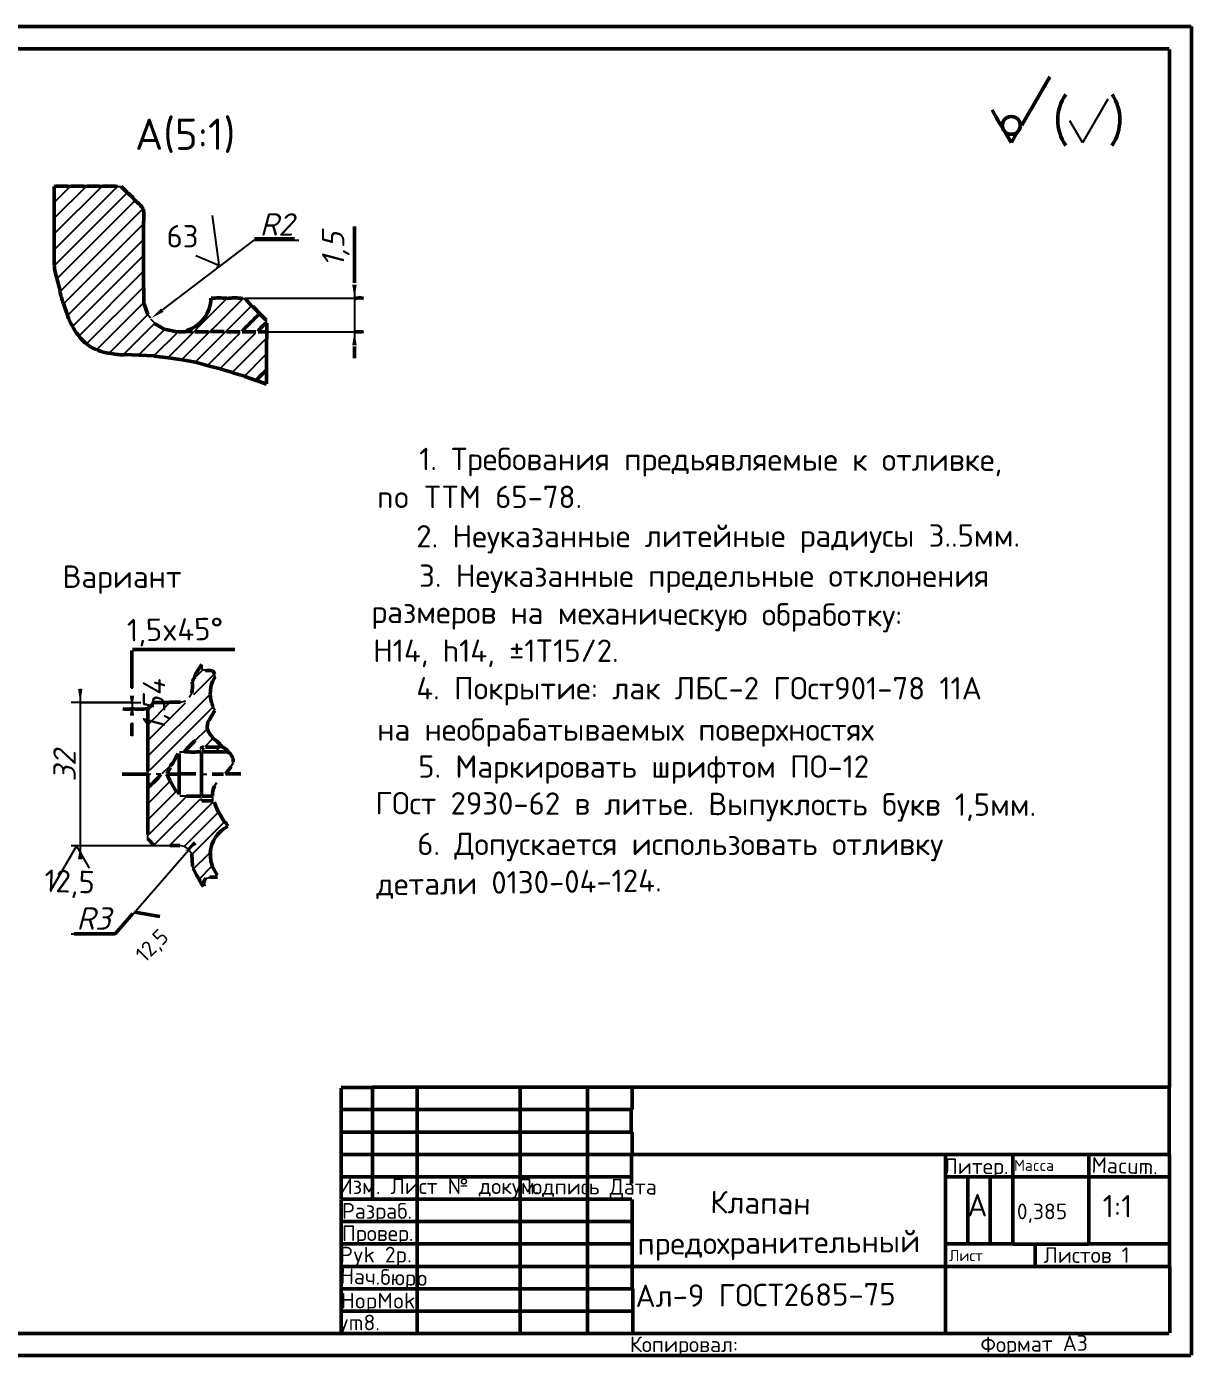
# Model space of a CAD drawing. Header units: millimetres. Extents: x 0 to 420, y 0 to 297.
# Drawn here: x 159.8 to 420, y -0.2 to 297 of the extents above; entities that cross this region are included whole.
import ezdxf

# ---------------------------------------------------------------- set-up
doc = ezdxf.new("R2010")
doc.units = ezdxf.units.MM
for name, color, linetype, lineweight in [('DIMS', 4, 'Continuous', 25), ('MAIN', 7, 'Continuous', 50), ('TEXT', 7, 'Continuous', 25), ('THIN', 3, 'Continuous', 25)]:
    doc.layers.add(name, color=color, linetype=linetype, lineweight=lineweight)
doc.styles.add('ESKD', font='isocpeur.ttf', dxfattribs={"oblique": 15})
doc.dimstyles.new('ESKD', dxfattribs={"dimtxt": 5, "dimasz": 3, "dimexe": 2, "dimexo": 0, "dimgap": 1, "dimtad": 1, "dimtxsty": 'ESKD', "dimcen": 2.5, "dimclrd": 256, "dimclre": 256, "dimclrt": 256, "dimadec": 0, "dimazin": 3, "dimtfac": 1, "dimtmove": 0, "dimatfit": 3, "dimlwd": 25, "dimlwe": 25})

# ---------------------------------------------------------------- blocks, each defined once
blk = doc.blocks.new('_CLOSEDFILLED')
at = {"color": 0, "linetype": 'BYBLOCK'}
blk.add_solid([(-1, 0.164), (0, 0), (-1, -0.164)], dxfattribs=at)
blk = doc.blocks.new('*D23')
at = {"lineweight": 25}
for p, q in [((190.06, 233.64), (210.6, 249.3)), ((210.6, 249.3), (220.6, 249.3))]:
    blk.add_line(p, q, dxfattribs=at)
at = {"layer": 'Defpoints'}
for p in [(193.54, 236.18), (187.64, 231.88)]:
    blk.add_point(p, dxfattribs=at)
at = {"layer": 'DIMS', "xscale": 3, "yscale": 3, "rotation": -143.88245536350203}
blk.add_blockref('_CLOSEDFILLED', (187.64, 231.88), dxfattribs=at)
at = {"layer": 'DIMS', "insert": (215.6, 252.8), "char_height": 5, "attachment_point": 5, "style": 'ESKD'}
blk.add_mtext('R2', dxfattribs=at)
blk = doc.blocks.new('*D27')
at = {"lineweight": 25}
for p, q in [((197.41, 114.58), (179.71, 94.19)), ((179.71, 94.19), (169.71, 94.19))]:
    blk.add_line(p, q, dxfattribs=at)
at = {"layer": 'Defpoints'}
for p in [(208.73, 123.87), (195.09, 112.67)]:
    blk.add_point(p, dxfattribs=at)
at = {"layer": 'DIMS', "xscale": 3, "yscale": 3, "rotation": -140.62310532621848}
blk.add_blockref('_CLOSEDFILLED', (195.09, 112.67), dxfattribs=at)
at = {"layer": 'DIMS', "insert": (174.71, 97.69), "char_height": 5, "attachment_point": 5, "style": 'ESKD'}
blk.add_mtext('R3', dxfattribs=at)

msp = doc.modelspace()

# ---------------------------------------------------------------- hatches: boundary and pattern name
at = {"layer": 'THIN'}
h = msp.add_hatch(dxfattribs=at)
h.set_pattern_fill('ANSI31', scale=0.787131)
h.set_pattern_definition([(45, (-1.72, 1.72), (-1.767159, 1.767159), [])])
h.paths.add_polyline_path([(165.893, 257.887), (166.701, 257.333), (167.085, 256.524), (166.829, 255.332), (165.893, 254.352), (166.701, 253.799), (167.085, 252.99), (166.829, 251.797), (165.893, 250.818), (166.701, 250.264), (167.085, 249.455), (166.829, 248.263), (165.893, 247.284), (166.829, 246.56), (167.085, 245.367), (166.829, 244.729), (165.893, 243.749), (166.616, 243.366), (167.17, 242.514), (167.17, 241.662), (166.744, 240.939), (167.553, 240.385), (167.894, 239.746), (167.894, 238.852), (167.425, 238.085), (168.192, 237.532), (168.532, 236.893), (168.49, 235.914), (167.936, 235.147), (168.532, 234.807), (169.086, 234.04), (169.171, 233.231), (168.873, 232.55), (169.937, 231.783), (170.193, 231.144), (169.98, 230.122), (170.618, 229.867), (171.214, 229.313), (171.47, 228.674), (171.385, 227.951), (172.577, 227.525), (173.088, 226.801), (173.258, 226.077), (173.811, 226.205), (174.62, 225.992), (175.216, 225.438), (175.514, 224.757), (176.451, 225.353), (177.515, 225.268), (178.154, 224.799), (178.495, 224.246), (179.389, 224.97), (180.411, 225.055), (181.092, 224.714), (181.688, 223.905), (182.582, 224.714), (183.391, 224.927), (184.455, 224.544), (185.009, 223.777), (185.945, 224.586), (186.754, 224.799), (187.819, 224.416), (188.415, 223.564), (189.096, 224.161), (189.905, 224.374), (191.054, 223.99), (191.608, 223.224), (192.417, 223.862), (193.438, 223.948), (194.12, 223.607), (194.716, 222.755), (195.354, 223.096), (196.206, 223.096), (196.887, 222.755), (197.44, 221.989), (198.122, 222.5), (198.845, 222.628), (199.91, 222.244), (200.463, 221.478), (201.23, 221.904), (202.251, 221.818), (202.89, 221.35), (203.273, 220.711), (204.125, 220.967), (204.934, 220.754), (205.402, 220.371), (205.785, 219.689), (206.424, 220.03), (207.446, 219.945), (208.084, 219.476), (208.467, 218.795), (213.151, 223.522), (212.384, 224.075), (212.001, 224.885), (212.086, 225.694), (213.108, 227.099), (212.64, 227.014), (211.831, 227.227), (211.235, 227.78), (210.894, 228.547), (209.617, 227.44), (208.978, 227.312), (208.297, 227.44), (207.658, 227.908), (207.318, 228.462), (206.807, 228.717), (206.296, 229.441), (206.211, 230.293), (206.466, 230.931), (210.043, 234.551), (209.361, 234.636), (208.68, 234.977), (208.34, 235.36), (207.999, 236.254), (206.935, 235.318), (206.126, 235.105), (205.019, 235.488), (204.465, 236.254), (195.993, 227.78), (195.312, 227.44), (194.077, 227.61), (193.268, 228.547), (192.544, 228.163), (191.523, 228.249), (190.884, 228.717), (190.501, 229.356), (189.649, 229.313), (188.968, 229.654), (188.329, 230.718), (187.733, 230.889), (187.265, 231.272), (186.924, 231.911), (186.882, 232.592), (186.073, 233.146), (185.732, 233.785), (185.69, 234.508), (185.988, 235.19), (185.307, 235.573), (184.753, 236.425), (184.796, 237.404), (185.647, 238.469), (184.838, 239.022), (184.455, 239.831), (184.711, 241.024), (185.647, 242.003), (184.838, 242.557), (184.455, 243.366), (184.711, 244.558), (185.647, 245.538), (184.838, 246.091), (184.455, 246.9), (184.711, 248.093), (185.647, 249.072), (184.838, 249.626), (184.455, 250.435), (184.711, 251.627), (185.647, 252.606), (184.711, 253.33), (184.455, 254.48), (184.838, 255.289), (185.818, 256.269), (184.625, 256.695), (184.115, 257.418), (184.029, 258.057), (183.263, 258.228), (182.624, 258.696), (182.156, 259.931), (181.645, 259.846), (180.836, 260.059), (180.24, 260.612), (179.942, 261.294), (178.878, 260.314), (178.069, 260.101), (177.005, 260.484), (176.409, 261.294), (175.6, 260.484), (174.918, 260.144), (173.726, 260.314), (172.875, 261.294), (171.768, 260.314), (170.576, 260.144), (169.895, 260.484), (169.299, 261.294)])
h = msp.add_hatch(dxfattribs=at)
h.set_pattern_fill('ANSI31', scale=0.787131)
h.set_pattern_definition([(45, (-0.055, 0.055), (-1.767159, 1.767159), [])])
h.paths.add_polyline_path([(191.097, 128.943), (191.182, 128.177), (190.799, 127.368), (187.052, 123.62), (187.861, 123.067), (188.244, 122.258), (187.989, 121.065), (187.052, 120.086), (187.989, 119.362), (188.244, 118.17), (187.989, 117.531), (187.052, 116.552), (187.776, 116.168), (188.287, 115.444), (188.244, 114.039), (189.053, 114.848), (189.734, 115.189), (190.927, 115.019), (191.778, 114.039), (192.587, 114.763), (193.396, 114.976), (194.205, 114.763), (195.056, 113.741), (195.993, 113.4), (196.504, 112.676), (196.589, 112.038), (197.185, 111.697), (197.696, 110.973), (197.696, 109.823), (196.93, 108.844), (197.781, 108.418), (198.122, 108.035), (198.377, 107.396), (198.335, 106.459), (201.272, 109.398), (200.676, 109.738), (200.165, 110.462), (200.08, 111.314), (200.548, 112.208), (199.569, 112.975), (199.314, 113.613), (199.399, 114.422), (199.697, 114.933), (204.04, 119.234), (203.018, 119.873), (202.635, 120.682), (202.677, 121.364), (201.613, 122.13), (201.357, 122.769), (201.442, 123.876), (200.761, 123.365), (199.739, 123.28), (199.058, 123.62), (198.462, 124.43), (197.355, 123.663), (196.334, 123.748), (195.652, 124.259), (195.312, 124.813), (194.46, 124.77), (193.779, 125.111), (193.226, 126.048), (192.076, 126.857), (191.821, 127.496), (191.906, 128.305)])
h.paths.add_polyline_path([(201.655, 152.322), (201.144, 152.066), (200.123, 152.152), (199.441, 152.663), (199.058, 153.344), (197.653, 151.896), (198.59, 151.172), (198.845, 150.533), (198.76, 149.724), (196.206, 146.658), (194.375, 145.168), (193.694, 144.827), (192.459, 144.997), (191.65, 145.934), (186.839, 141.122), (187.606, 140.569), (187.989, 139.76), (187.733, 138.61), (186.797, 137.631), (187.691, 137.034), (188.074, 136.225), (187.819, 135.075), (186.839, 134.053), (187.691, 133.457), (188.074, 132.648), (187.989, 131.839), (187.137, 130.604), (187.819, 131.115), (188.84, 131.2), (189.522, 130.86), (190.032, 130.051), (190.841, 129.412), (190.841, 130.476), (191.863, 131.754), (190.927, 132.478), (190.671, 133.117), (190.756, 133.968), (191.054, 134.479), (195.014, 138.354), (195.823, 138.567), (196.632, 138.354), (197.44, 137.418), (198.292, 137.46), (198.973, 137.12), (199.654, 136.012), (201.485, 137.843), (200.719, 138.099), (200.123, 138.653), (199.867, 139.291), (199.91, 139.845), (198.973, 140.569), (198.718, 141.719), (199.101, 142.528), (201.485, 144.912), (200.761, 145.296), (200.25, 146.019), (200.165, 146.871), (200.506, 147.595), (199.654, 148.319), (199.399, 149.469), (199.782, 150.278), (201.74, 152.237)])

# ---------------------------------------------------------------- linework, layer by layer
at = {"layer": 'DIMS'}
for p, q in [((395.687, 271.077), (401.355, 280.893)), ((395.598, 271.072), (392.801, 275.916)), ((202.762, 243.749), (201.315, 254.821)), ((202.677, 243.621), (197.526, 245.751)), ((165.241, 104.082), (170.887, 113.861)), ((173.802, 108.966), (170.968, 113.874))]:
    msp.add_line(p, q, dxfattribs=at)
at = {"layer": 'MAIN'}
for p, q in [((419.928, 297.009), (0.106, 297.009)), ((419.953, 0.128), (419.953, 296.996)), ((414.997, 292.069), (90.024, 292.069)), ((415.061, 59.958), (415.061, 291.911)), ((382.08, 275.005), (388.301, 285.78)), ((379.71, 271.092), (378.461, 273.255)), ((379.738, 271.092), (380.987, 273.255)), ((165.939, 257.887), (165.939, 261.285)), ((182.212, 259.944), (180.866, 261.289)), ((165.935, 243.749), (165.935, 257.844)), ((185.86, 238.639), (185.86, 252.734)), ((232.99, 239.746), (232.99, 252.308)), ((210.639, 249.596), (219.622, 249.596)), ((167.246, 237.966), (166.498, 240.76)), ((185.903, 235.232), (185.903, 238.597)), ((168.873, 232.55), (167.979, 235.105)), ((186.797, 232.635), (185.945, 235.19)), ((209.957, 234.636), (208.595, 236.254)), ((213.293, 231.38), (211.807, 232.867)), ((190.474, 229.426), (188.356, 230.649)), ((193.396, 228.76), (190.501, 229.356)), ((196.846, 228.845), (195.225, 228.845)), ((203.913, 228.873), (200.847, 228.873)), ((213.385, 228.845), (213.385, 230.761)), ((193.436, 228.823), (195.229, 228.823)), ((200.378, 228.823), (197.313, 228.823)), ((207.446, 228.823), (204.38, 228.823)), ((210.979, 228.774), (207.913, 228.774)), ((213.364, 228.823), (211.447, 228.823)), ((213.363, 217.177), (213.363, 227.184)), ((213.385, 227.226), (213.385, 228.76)), ((188.248, 223.419), (181.521, 223.755)), ((191.437, 223.011), (188.244, 223.351)), ((194.545, 222.542), (191.48, 223.011)), ((233.012, 222.883), (233.012, 225.523)), ((197.44, 221.989), (194.588, 222.542)), ((200.284, 221.231), (197.492, 221.98)), ((203.101, 220.49), (200.338, 221.231)), ((205.793, 219.717), (203.138, 220.428)), ((208.44, 218.89), (205.812, 219.594)), ((211.064, 217.943), (208.467, 218.795)), ((213.321, 217.134), (211.107, 217.901)), ((183.242, 149.256), (183.242, 157.602)), ((183.391, 157.768), (206.296, 157.768)), ((200.761, 147.723), (200.923, 149.469)), ((191.608, 145.978), (188.159, 145.978)), ((191.65, 145.999), (194.12, 145.999)), ((186.797, 141.164), (186.797, 144.447)), ((200.513, 141.981), (201.784, 144.182)), ((183.263, 138.524), (183.263, 141.293)), ((186.839, 130.562), (186.839, 141.122)), ((193.8, 130.008), (193.8, 134.565)), ((198.803, 125.111), (198.803, 134.863)), ((198.845, 134.926), (202.081, 134.926)), ((202.805, 135.97), (199.696, 135.97)), ((202.124, 134.948), (204.678, 134.948)), ((191.054, 130.031), (191.863, 131.433)), ((204.21, 130.051), (205.462, 131.584)), ((181.092, 129.965), (186.754, 129.965)), ((186.818, 127.027), (186.818, 129.923)), ((191.821, 128.347), (191.097, 129.923)), ((191.139, 129.965), (193.779, 129.965)), ((193.141, 126.091), (191.863, 128.304)), ((193.8, 125.409), (193.8, 129.923)), ((193.864, 129.987), (197.526, 129.987)), ((201.23, 129.965), (203.742, 129.965)), ((207.616, 129.987), (204.21, 129.987)), ((186.839, 116.424), (186.839, 126.985)), ((195.482, 125.047), (198.76, 125.047)), ((198.93, 125.026), (201.273, 125.026)), ((201.443, 123.953), (198.93, 123.953)), ((202.635, 121.406), (201.655, 123.663)), ((203.954, 119.251), (202.72, 121.389)), ((188.176, 114.099), (186.805, 115.47)), ((193.992, 113.996), (191.82, 113.996)), ((196.844, 109.355), (196.674, 112.038)), ((202.34, 107.403), (201.217, 109.348)), ((202.379, 106.906), (200.676, 106.906)), ((179.516, 94.272), (183.493, 98.837)), ((189.479, 98.155), (183.902, 99.092)), ((170.363, 94.255), (179.517, 94.255)), ((229.989, 54.975), (229.989, 59.788)), ((230.053, 59.945), (236.95, 59.945)), ((236.992, 35.004), (236.992, 59.915)), ((237.035, 59.958), (415.04, 59.958)), ((246.997, 4.982), (246.997, 59.915)), ((270.03, 4.982), (270.03, 59.915)), ((285.017, 4.982), (285.017, 59.915)), ((295.001, 54.975), (295.001, 59.915)), ((415.004, 45.011), (415.004, 59.958)), ((230.01, 39.944), (230.01, 54.933)), ((230.053, 54.976), (294.979, 54.976)), ((294.809, 49.992), (294.809, 54.974)), ((230.01, 49.951), (294.937, 49.951)), ((295.001, 45.011), (295.001, 49.951)), ((230.053, 44.956), (294.979, 44.956)), ((294.902, 38.452), (294.902, 44.925)), ((365.015, 44.947), (295.064, 44.947)), ((365.057, 44.956), (397.031, 44.956)), ((365.057, 4.982), (365.057, 44.883)), ((380.044, 24.997), (380.044, 44.883)), ((397.073, 44.947), (415.04, 44.947)), ((397.073, 24.997), (397.073, 44.883)), ((415.061, 39.943), (415.061, 44.926)), ((229.989, 35.004), (229.989, 39.944)), ((230.01, 39.944), (294.979, 39.944)), ((365.1, 39.944), (415.04, 39.944)), ((370.039, 24.997), (370.039, 39.901)), ((375.02, 24.997), (375.02, 39.901)), ((415.061, 24.997), (415.061, 39.944)), ((229.989, 29.936), (229.989, 34.919)), ((230.01, 34.961), (294.979, 34.961)), ((295.001, 29.979), (295.001, 34.919)), ((230.01, 29.936), (294.937, 29.936)), ((230.01, 4.982), (230.01, 29.936)), ((295.047, 19.973), (295.047, 29.937)), ((230.053, 24.954), (294.979, 24.954)), ((365.1, 24.975), (370.039, 24.975)), ((374.977, 24.997), (370.039, 24.997)), ((375.062, 24.954), (380.001, 24.954)), ((385.025, 24.911), (380.086, 24.911)), ((385.067, 24.933), (397.031, 24.933)), ((385.067, 19.972), (385.067, 24.869)), ((397.116, 24.954), (415.04, 24.954)), ((415.061, 19.929), (415.061, 24.912)), ((230.01, 19.929), (415.04, 19.929)), ((295.001, 14.947), (295.001, 19.887)), ((415.118, 5.11), (415.118, 19.929)), ((230.053, 14.947), (294.979, 14.947)), ((295.176, 4.984), (295.176, 14.948)), ((230.01, 9.922), (294.937, 9.922)), ((0.064, 4.946), (414.955, 4.946)), ((0.106, 0.027), (378.851, 0.027)), ((419.851, 0.021), (378.894, 0.021))]:
    msp.add_line(p, q, dxfattribs=at)
for centre, radius, start, end in [((400.096, 276.164), 9.99, 145.26309, 214.95878), ((393.799, 276.17), 10.167, 325.69287, 34.10226), ((397.437, 288.705), 24.254, 205.04007, 215.29032), ((379.733, 274.958), 1.993, 353.05651, 187.02611), ((381.158, 275.743), 3.631, 197.33057, 222.22495), ((378.082, 275.868), 3.878, 318.4807, 342.61824), ((379.74, 275.176), 2.199, 236.7313, 302.57289), ((167.588, 243.391), 17.969, 84.52924, 95.25067), ((171.119, 242.579), 18.78, 84.62944, 95.44073), ((174.663, 243.459), 17.902, 84.39661, 95.60339), ((178.197, 243.459), 17.902, 84.39661, 95.60339), ((176.954, 252.896), 8.766, 36.89019, 52.90663), ((179.296, 251.661), 7.986, 35.6719, 53.92901), ((164.602, 254.525), 21.322, 355.30002, 4.69955), ((180.559, 245.352), 14.752, 186.41955, 197.93811), ((182.876, 240.673), 15.919, 189.98711, 200.3524), ((193.086, 236.426), 7.83, 324.39167, 358.94282), ((202.682, 217.598), 18.765, 84.671, 95.19888), ((206.231, 218.473), 17.891, 84.45648, 95.6698), ((234.068, 233.447), 2.939, 72.05118, 111.90804), ((178.907, 235.588), 10.482, 197.13906, 211.47837), ((193.542, 236.185), 7.311, 304.99129, 323.84395), ((237.062, 203.738), 38.486, 131.05541, 139.26069), ((204.334, 227.143), 9.387, 37.79241, 52.74839), ((176.665, 232.838), 7.197, 202.55232, 223.02181), ((193.31, 236.628), 7.813, 285.81446, 304.52559), ((218.526, 223.733), 8.767, 126.52126, 143.9351), ((234.083, 233.449), 4.676, 256.92264, 281.67484), ((176.203, 230.868), 5.625, 212.01952, 237.82184), ((177.437, 230.842), 6.369, 228.7443, 251.98071), ((179.298, 233.556), 9.592, 246.73404, 264.16273), ((181.683, 239.778), 16.123, 257.96038, 269.41218), ((223.078, 208.113), 15.498, 129.10829, 140.4854), ((198.462, 150.465), 1.62, 132.2556, 174.57636), ((206.454, 148.221), 9.771, 140.56332, 158.69856), ((200.406, 150.129), 3.004, 74.14859, 105.0237), ((208.017, 147.855), 7.272, 147.9141, 167.18237), ((200.849, 152.284), 0.84, 359.69636, 62.95461), ((190.394, 149.665), 6.445, 345.63799, 8.40767), ((183.294, 149.245), 5.862, 306.02214, 325.52979), ((208.25, 148.06), 7.476, 182.90379, 204.38617), ((182.156, 148.856), 4.401, 258.43212, 284.08229), ((185.134, 157.621), 13.168, 261.99832, 277.03233), ((203.11, 140.506), 3.033, 150.363, 189.33417), ((205.358, 141.992), 5.591, 201.09803, 225.45633), ((208.73, 123.871), 17.649, 129.63186, 140.88341), ((198.607, 132.915), 5.713, 34.05266, 60.50629), ((181.343, 140.048), 13.394, 321.49168, 335.31146), ((196.772, 154.073), 19.193, 264.87317, 275.69479), ((199.073, 135.699), 0.291, 49.07419, 220.93838), ((198.809, 135.926), 0.435, 280.52789, 0.132), ((202.558, 133.663), 2.534, 31.53586, 71.49708), ((203.343, 132.759), 2.583, 356.57646, 57.0225), ((176.312, 140.371), 17.034, 308.38297, 322.1021), ((205.349, 125.481), 4.039, 153.51811, 185.23395), ((202.83, 117.723), 1.935, 17.48383, 51.31815), ((207.865, 111.911), 7.106, 116.70383, 176.23359), ((207.496, 111.857), 6.702, 175.93303, 201.42888), ((205.908, 112.274), 9.555, 201.09036, 216.59489), ((202.909, 108.077), 4.869, 198.36361, 221.98919), ((201.061, 105.509), 1.756, 138.1305, 200.15216)]:
    msp.add_arc(centre, radius, start, end, dxfattribs=at)
at = {"layer": 'THIN'}
for p, q in [((179.985, 261.251), (180.879, 261.302)), ((202.251, 243.144), (202.677, 243.621)), ((207.999, 236.254), (208.552, 236.297)), ((187.435, 231.826), (186.839, 232.592)), ((188.374, 230.759), (187.476, 231.657)), ((200.846, 228.845), (201.23, 229.398)), ((213.363, 230.804), (213.312, 231.4)), ((198.994, 153.298), (198.994, 154.407)), ((199.612, 153.088), (199.101, 153.259)), ((201.843, 151.726), (201.74, 152.237)), ((194.124, 146.026), (195.35, 146.335)), ((196.098, 147.157), (196.628, 148.076)), ((201.843, 144.146), (201.442, 144.912)), ((193.906, 134.922), (195.014, 134.922)), ((202.175, 134.957), (202.754, 135.96)), ((202.805, 135.927), (203.316, 136.055)), ((205.408, 131.611), (205.966, 132.578)), ((186.797, 130.008), (186.839, 130.519)), ((186.839, 129.965), (187.521, 130.008)), ((189.735, 129.944), (188.712, 129.944)), ((198.845, 129.965), (199.995, 129.965)), ((201.732, 127.283), (202.243, 128.092)), ((193.736, 125.366), (193.183, 126.048)), ((195.44, 125.047), (193.949, 125.047)), ((201.379, 123.915), (201.379, 125.029)), ((198.931, 123.987), (198.76, 124.472)), ((186.822, 115.487), (186.839, 116.381)), ((170.874, 113.933), (169.766, 113.933)), ((171.714, 113.896), (171.172, 113.975)), ((195.007, 113.755), (193.999, 114.003)), ((195.695, 113.315), (195.056, 113.784)), ((196.674, 112.038), (195.823, 113.187)), ((197.015, 108.844), (196.844, 109.355)), ((199.782, 106.655), (200.676, 106.928))]:
    msp.add_line(p, q, dxfattribs=at)

# ---------------------------------------------------------------- texts
at = {"layer": 'TEXT', "style": 'ESKD'}
for s, height, p in [('A(5:1)', 7, (183.976, 269.462)), ('63', 5, (191.004, 247.651)), ('no TTM 65-78.', 5, (238.068, 189.404)), ('Вариант', 5, (167.791, 171.58)), ('3. Неуказанные предельные отклонения', 5, (247.438, 171.792)), ('H14, h14, %%p1T15/2.', 5, (237.216, 155.029)), ('4. Покрытие: лак ЛБС-2 ГОст901-78 11А', 5, (246.799, 146.648)), ('на необрабатываемых поверхностях', 5, (238.068, 137.417)), ('5. Маркировать шрифтом ПО-12', 5, (247.225, 129.142)), ('6. Допускается использовать отливку', 5, (247.012, 111.848)), ('Литер.', 3.5, (364.566, 40.559)), ('Macca', 2.5, (380.325, 41.271)), ('Изм. Лист № докум.', 3.5, (229.55, 36.103)), ('Подпись Дата', 3.5, (269.586, 35.996)), ('A', 5, (369.89, 31.109)), ('1:1', 5, (400.13, 30.897)), ('Разраб.', 3.5, (230.189, 30.586)), ('0,385', 3.5, (380.964, 30.479)), ('Провер.', 3.5, (230.189, 25.599)), ('Pyk 2p.', 3.5, (229.763, 20.825)), ('Листов 1', 3.5, (386.927, 20.719)), ('Лист', 2.5, (365.844, 21.112)), ('HopMok', 3.5, (229.976, 10.533)), ('ym8.', 3.5, (229.337, 5.653)), ('Копировал:', 3.5, (294.502, 0.772))]:
    msp.add_text(s, height=height, dxfattribs=at).set_placement(p)
for s, height, rotation, p in [('1. Требования предьявляемые к отливке,', 5, -0.08637, (247.438, 197.892)), ('2. Неуказанные литейные радиусы 3..5мм.', 5, 0.08286, (246.799, 180.598)), ('размеров на механическую обработку:', 5, -0.36654, (236.79, 163.729)), ('1,5x45%%d', 5, 0.96752, (182.224, 159.592)), ('ГОст 2930-62 в литье. Выпуклость букв 1,5мм.', 5, -0.14564, (237.642, 120.972)), ('12,5', 5, -2.13984, (163.641, 103.681)), ('детали 0130-04-124.', 5, 0.7973, (237.855, 102.83)), ('12,5', 3.5, 44.89665, (186.174, 87.65)), ('Macum.', 3.5, -1.52201, (397.621, 40.878)), ('Клапан', 5, -0.95939, (312.433, 31.852)), ('предохранительный', 5, 0.54197, (296.206, 22.515)), ('Hач.бюpo', 3.5, -1.40932, (229.812, 16.051)), ('Ал-9 ГОСТ2685-75', 5, 0.38573, (295.78, 10.844)), ('Формат A3', 3.5, 1.01934, (372.871, 0.666))]:
    msp.add_text(s, height=height, rotation=rotation, dxfattribs=at).set_placement(p)

# ---------------------------------------------------------------- dimensions: what is measured, and where the dimension line sits
at = {"layer": 'DIMS'}
for center, mpoint, text, picture, middle in [((193.542, 236.185), (187.636, 231.875), 'R2', '*D23', (210.601, 249.304)), ((208.73, 123.871), (195.088, 112.675), 'R3', '*D27', (179.713, 94.191))]:
    dim = msp.add_radius_dim(center=center, mpoint=mpoint, text=text, dimstyle='ESKD', override={"dimtih": 1, "dimtoh": 1}, dxfattribs=at)
    dim.commit()
    dim.dimension.update_dxf_attribs({"geometry": picture, "text_midpoint": middle, "dimtype": 164})
for base, p1, p2, angle, location, text, override in [((232.993, 236.309), (208.595, 236.317), (213.449, 228.819), 89.98173, (228.804, 247.16), '1,5', {"dimlfac": 0.2, "dimtix": 0, "dimtofl": 1, "dimtmove": 2}), ((171.729, 145.992), (183.008, 145.991), (191.778, 113.94), 89.99482, (168.217, 131.727), '32', {"dimlfac": 1, "dimtix": 0, "dimtofl": 1, "dimtmove": 2})]:
    msp.add_linear_dim(base=base, p1=p1, p2=p2, angle=angle, location=location, text=text, dimstyle='ESKD', override=override, dxfattribs=at).render()
msp.add_linear_dim(base=(183.296, 145.991), p1=(172.023, 145.991), p2=(183.296, 144.455), angle=90, dimstyle='ESKD', override={"dimlfac": 1, "dimtix": 0, "dimtofl": 1}, dxfattribs=at).render()

doc.saveas('drawing.dxf')
